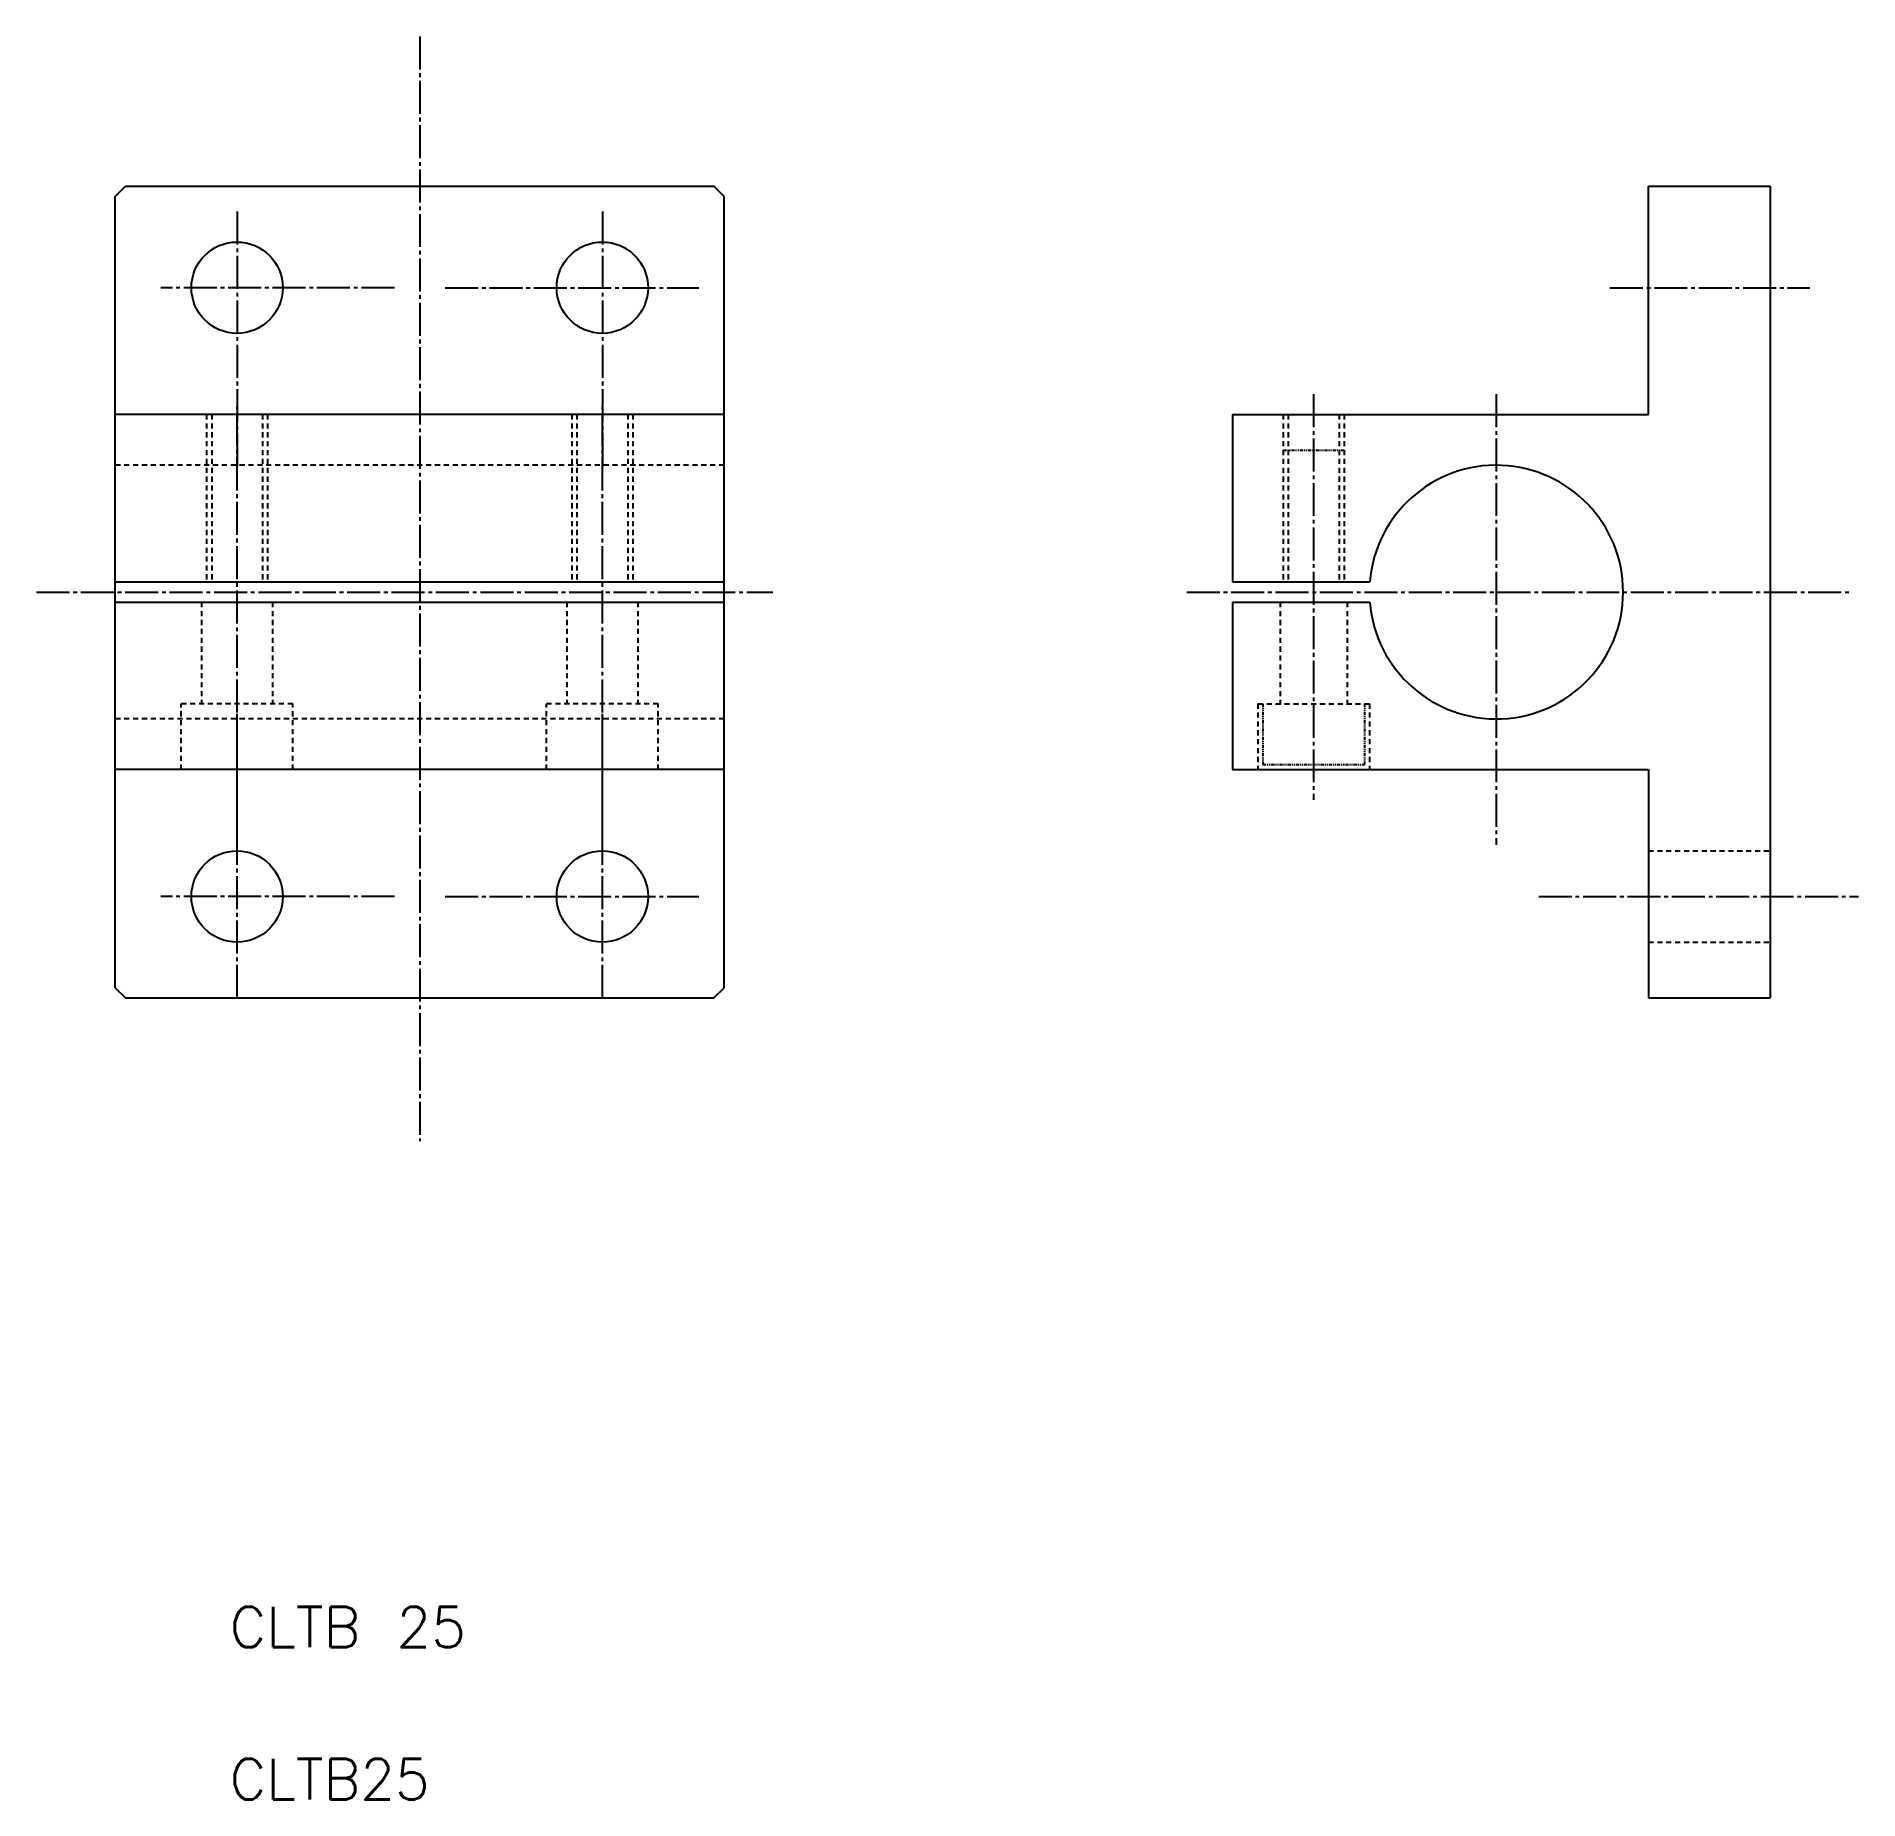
# Model space of a CAD drawing. Extents: x 2307 to 2487, y 104 to 278.
import ezdxf

# ---------------------------------------------------------------- set-up
doc = ezdxf.new("R2010")
doc.units = 0
doc.header["$LTSCALE"] = 0.25
for name, pattern in [('CENTER', [17.5, 13, -1.5, 1.5, -1.5]), ('DASHED', [3.5, 2, -1.5]), ('PHANTOM', [2.5, 1.25, -0.25, 0.25, -0.25, 0.25, -0.25])]:
    doc.linetypes.add(name, pattern=pattern)
doc.layers.get('0').update_dxf_attribs({"linetype": 'CONTINUOUS'})
doc.layers.add('CENTER', color=1, linetype='CENTER')
doc.styles.get("Standard").update_dxf_attribs({"font": 'txt.shx'})

msp = doc.modelspace()

# ---------------------------------------------------------------- linework, layer by layer
for p, q in [((2315.24, 262.12), (2316.24, 263.12)), ((2316.24, 263.12), (2374.24, 263.12)), ((2375.24, 262.12), (2374.24, 263.12)), ((2466.34, 240.62), (2466.34, 263.12)), ((2466.34, 263.12), (2478.34, 263.12)), ((2478.34, 263.12), (2478.34, 183.12)), ((2315.24, 184.12), (2315.24, 262.12)), ((2375.24, 184.12), (2375.24, 262.12)), ((2375.24, 240.62), (2315.24, 240.62)), ((2425.34, 240.62), (2425.34, 224.12)), ((2425.34, 240.62), (2466.34, 240.62)), ((2315.24, 224.12), (2375.24, 224.12)), ((2425.34, 224.12), (2438.88, 224.12)), ((2315.24, 222.12), (2375.24, 222.12)), ((2425.34, 222.12), (2425.34, 205.62)), ((2425.34, 222.12), (2438.88, 222.12)), ((2375.24, 205.62), (2315.24, 205.62)), ((2425.34, 205.62), (2466.34, 205.62)), ((2466.34, 205.62), (2466.34, 183.12)), ((2315.24, 184.12), (2316.24, 183.12)), ((2374.24, 183.12), (2375.24, 184.12)), ((2316.24, 183.12), (2374.24, 183.12)), ((2466.34, 183.12), (2478.34, 183.12))]:
    msp.add_line(p, q)
at = {"color": 3, "linetype": 'DASHED'}
for p, q in [((2324.24, 240.62), (2324.24, 224.12)), ((2324.74, 240.62), (2324.74, 224.12)), ((2329.74, 240.62), (2329.74, 224.12)), ((2330.24, 240.62), (2330.24, 224.12)), ((2360.24, 240.62), (2360.24, 224.12)), ((2360.74, 240.62), (2360.74, 224.12)), ((2365.74, 240.62), (2365.74, 224.12)), ((2366.24, 240.62), (2366.24, 224.12)), ((2430.34, 240.62), (2430.34, 224.12)), ((2430.84, 240.62), (2430.84, 224.12)), ((2435.84, 240.62), (2435.84, 224.12)), ((2436.34, 240.62), (2436.34, 224.12)), ((2375.24, 235.62), (2315.24, 235.62)), ((2323.74, 222.12), (2323.74, 212.12)), ((2330.74, 222.12), (2330.74, 212.12)), ((2359.74, 222.12), (2359.74, 212.12)), ((2366.74, 222.12), (2366.74, 212.12)), ((2430.04, 222.12), (2430.04, 212.12)), ((2436.64, 222.12), (2436.64, 212.12)), ((2332.74, 212.12), (2321.74, 212.12)), ((2321.74, 205.62), (2321.74, 212.12)), ((2332.74, 205.62), (2332.74, 212.12)), ((2368.74, 212.12), (2357.74, 212.12)), ((2357.74, 205.62), (2357.74, 212.12)), ((2368.74, 205.62), (2368.74, 212.12)), ((2427.84, 212.12), (2427.84, 205.62)), ((2427.84, 212.12), (2438.84, 212.12)), ((2438.84, 212.12), (2438.84, 205.62)), ((2375.24, 210.62), (2315.24, 210.62)), ((2466.34, 197.62), (2478.34, 197.62)), ((2466.34, 188.62), (2478.34, 188.62))]:
    msp.add_line(p, q, dxfattribs=at)
at = {"color": 3, "linetype": 'PHANTOM'}
for p, q in [((2430.34, 237.12), (2436.34, 237.12)), ((2428.34, 212.12), (2428.34, 206.12)), ((2438.34, 212.12), (2438.34, 206.12)), ((2428.34, 206.12), (2438.34, 206.12))]:
    msp.add_line(p, q, dxfattribs=at)
for centre in [(2327.24, 253.12), (2363.24, 253.12), (2327.24, 193.12), (2363.24, 193.12)]:
    msp.add_circle(centre, 4.5)
msp.add_arc((2451.34, 223.12), 12.5, 184.5886, 175.4114)
at = {"layer": 'CENTER', "color": 1, "linetype": 'CENTER'}
for p, q in [((2345.24, 277.88), (2345.24, 169.02)), ((2327.24, 260.62), (2327.24, 235.12)), ((2363.24, 260.62), (2363.24, 235.12)), ((2342.74, 253.12), (2319.74, 253.12)), ((2347.74, 253.12), (2372.74, 253.12)), ((2462.54, 253.12), (2482.24, 253.12)), ((2433.34, 242.62), (2433.34, 202.64)), ((2451.34, 242.62), (2451.34, 198.22)), ((2327.24, 198.14), (2327.24, 241.42)), ((2363.24, 198.14), (2363.24, 241.42)), ((2307.47, 223.12), (2380.03, 223.12)), ((2420.84, 223.12), (2486.34, 223.12)), ((2327.24, 183.12), (2327.24, 211.12)), ((2363.24, 183.12), (2363.24, 211.12)), ((2342.74, 193.12), (2319.74, 193.12)), ((2347.74, 193.12), (2372.74, 193.12)), ((2455.52, 193.12), (2487.04, 193.12))]:
    msp.add_line(p, q, dxfattribs=at)

# ---------------------------------------------------------------- texts
for s, p in [('CLTB 25', (2326.52, 119.12)), ('CLTB25', (2326.52, 104.12))]:
    msp.add_text(s, height=4).set_placement(p)

doc.saveas('drawing.dxf')
